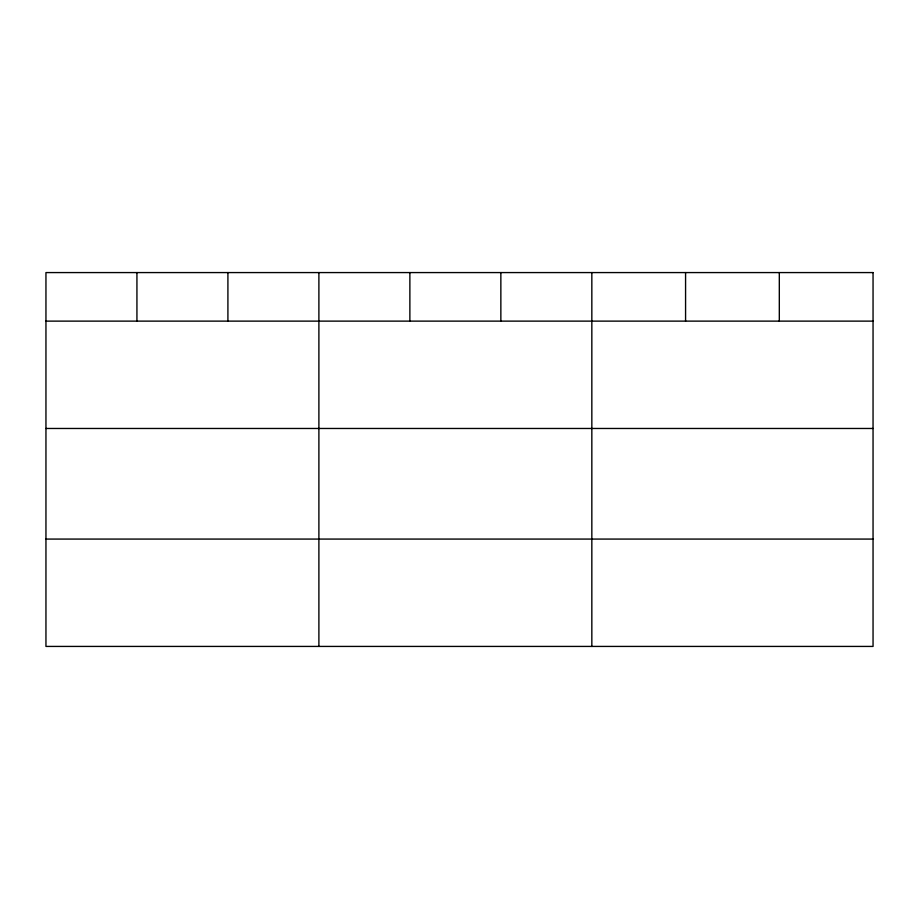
<?xml version="1.0" encoding="UTF-8"?>
<svg xmlns="http://www.w3.org/2000/svg" width="919" height="919" viewBox="0 0 919 919"><rect width="100%" height="100%" fill="white"/><g stroke="black" fill="none" stroke-linecap="round" stroke-linejoin="round"><path stroke-width="1.38" d="M45.95 321.122L873.05 321.122M45.95 428.472L873.05 428.472M45.95 539.074L873.05 539.074M779.312 272.575L779.312 321.122M685.574 272.575L685.574 321.122M591.836 272.575L591.836 646.425M500.855 272.575L500.855 321.122M409.874 272.575L409.874 321.122M318.893 272.575L318.893 646.425M227.912 272.575L227.912 321.122M136.931 272.575L136.931 321.122M873.05 272.575L45.95 272.575L45.95 646.425L873.05 646.425L873.05 272.575"/></g></svg>
